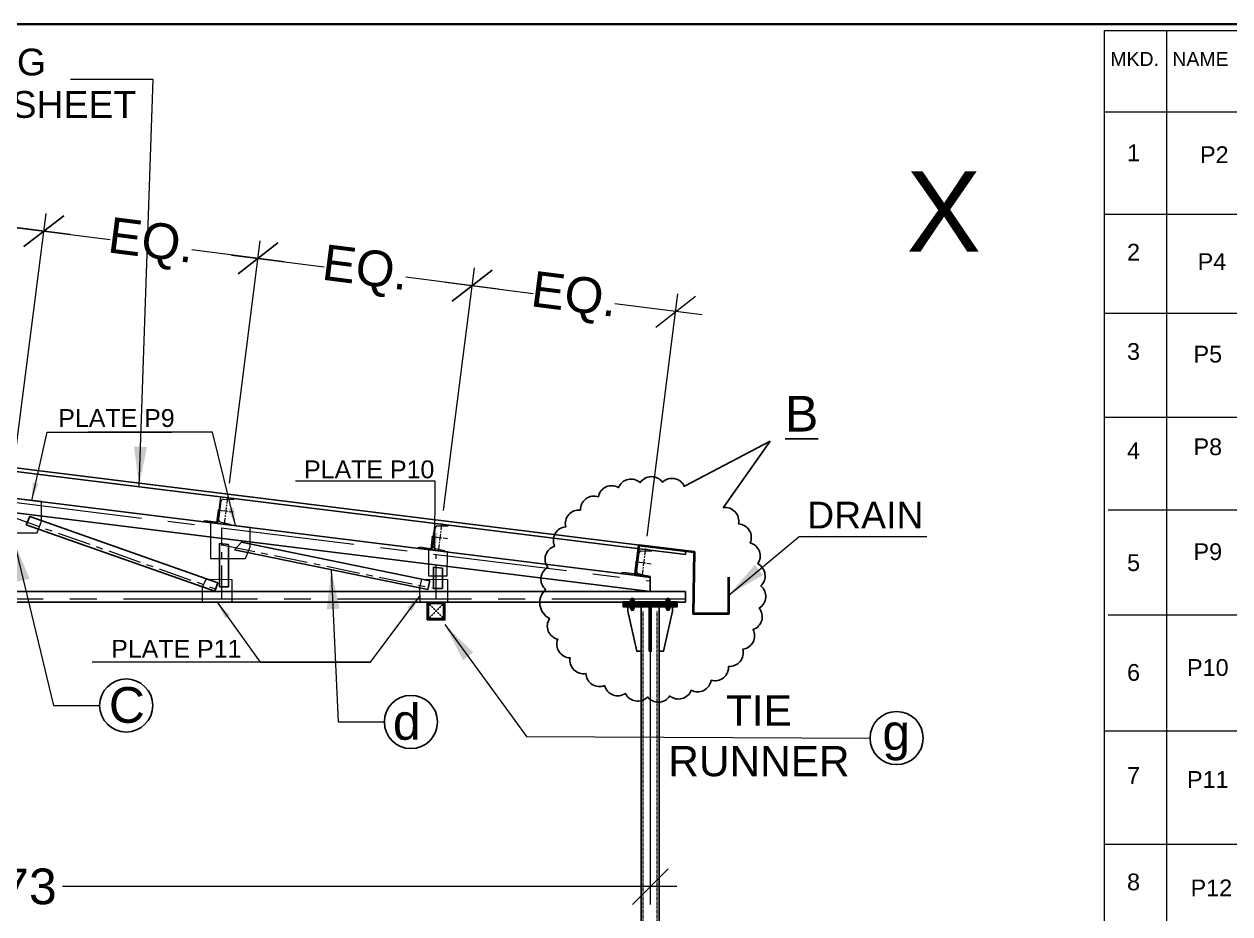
# Model space of a CAD drawing. Header units: inches. Extents: x 1789308 to 1948517, y 1504002 to 1708835.
# Drawn here: x 1850513 to 1877542, y 1655559 to 1675503 of the extents above; entities that cross this region are included whole.
import ezdxf
from ezdxf.enums import TextEntityAlignment as Align

# ---------------------------------------------------------------- set-up
doc = ezdxf.new("R2010")
doc.units = ezdxf.units.IN
doc.header["$LTSCALE"] = 0.015
doc.header["$MEASUREMENT"] = 0
doc.header["$PDMODE"] = 34
doc.header["$PDSIZE"] = -0.1
for name, pattern in [('CENTER', [2, 1.25, -0.25, 0.25, -0.25]), ('CENTER2', [1.125, 0.75, -0.125, 0.125, -0.125]), ('HIDDEN', [0.375, 0.25, -0.125])]:
    doc.linetypes.add(name, pattern=pattern)
for name, color, linetype, lineweight in [('50x50x6', 114, 'Continuous', 9), ('CEN', 5, 'CENTER', 15), ('CENTER LINE', 1, 'CENTER2', 18), ('GRID - COLUMN - STR', 251, 'CENTER', 15), ('lintel', 84, 'Continuous', 35), ('PLATE', 1, 'Continuous', 25), ('SECTION', 3, 'Continuous', 20), ('SECTION -  LINE - STR', 3, 'Continuous', 20), ('TEXT', 7, 'Continuous', 5), ('TRUSS', 82, 'Continuous', 25)]:
    doc.layers.add(name, color=color, linetype=linetype, lineweight=lineweight)
for name, color, linetype in [('DIM DEM', 191, 'Continuous'), ('SECTION LINE', 54, 'Continuous'), ('STR_Dimension_Pranav', 30, 'Continuous'), ('STR_TEXT_Pranav', 62, 'Continuous'), ('TITLE', 7, 'Continuous'), ('tube 63x63x4.5', 70, 'Continuous'), ('TXT', 2, 'Continuous')]:
    doc.layers.add(name, color=color, linetype=linetype)
doc.layers.add('HATCH', color=7, linetype='Continuous', lineweight=5, true_color=0xc2c2c2)
doc.styles.add('a1', font='arial.ttf', dxfattribs={"height": 2})
doc.styles.add('ARIAL NARROW', font='ARIALN.TTF')
doc.styles.add('PRADEEP - STR', font='swissel.ttf')
doc.styles.add('ROMAND', font='arial.ttf')
doc.dimstyles.new('SHIFT DIM', dxfattribs={"dimtxt": 250, "dimasz": 200, "dimexe": 100, "dimexo": 100, "dimgap": 0.02, "dimtad": 0, "dimdec": 0, "dimzin": 0, "dimdsep": 46, "dimtxsty": 'ARIAL NARROW', "dimblk": 'OBLIQUE', "dimcen": 0.09, "dimdle": 150, "dimclrd": 256, "dimclre": 256, "dimclrt": 7, "dimadec": 0, "dimazin": 0, "dimtfac": 1, "dimtdec": 0, "dimtofl": 0, "dimtmove": 0, "dimatfit": 3, "dimfxl": 0.1, "dimtolj": 1, "dimtzin": 0, "dimlwd": 13, "dimlwe": 13, "dimarcsym": 0})

# ---------------------------------------------------------------- blocks, each defined once
blk = doc.blocks.new('_Oblique')
at = {"color": 0, "linetype": 'ByBlock', "lineweight": -2}
blk.add_line((-0.5, -0.5), (0.5, 0.5), dxfattribs=at)
blk = doc.blocks.new('*D487')
at = {"layer": 'Defpoints', "color": 0, "transparency": 16777216}
for p in [(1.4, -210, 0), (-7271.9, -374), (1.4, -1628.5)]:
    blk.add_point(p, dxfattribs=at)
at = {"layer": 'DIM DEM', "lineweight": 13, "transparency": 16777216}
for p, q in [((1.4, -310), (1.4, -1728.5)), ((-7271.9, -474), (-7271.9, -1728.5)), ((-7421.9, -1628.5), (-3979.2, -1628.5)), ((151.4, -1628.5), (-3291.3, -1628.5))]:
    blk.add_line(p, q, dxfattribs=at)
at = {"layer": 'DIM DEM', "lineweight": 13, "transparency": 16777216, "xscale": 200, "yscale": 200, "zscale": 200, "rotation": 180}
blk.add_blockref('_Oblique', (-7271.9, -1628.5), dxfattribs=at)
at = {"layer": 'DIM DEM', "lineweight": 13, "transparency": 16777216, "xscale": 200, "yscale": 200, "zscale": 200}
blk.add_blockref('_Oblique', (1.4, -1628.5), dxfattribs=at)
at = {"layer": 'DIM DEM', "color": 7, "transparency": 16777216, "insert": (-3635.2, -1628.5), "char_height": 200, "attachment_point": 5, "style": 'PRADEEP - STR'}
blk.add_mtext('\\A1;7273', dxfattribs=at)
blk = doc.blocks.new('b')
at = {"color": 1}
for p, q in [((-0.006, -0.0494), (-0.006, -0.0244)), ((-0.006, -0.0244), (0.006, -0.0244)), ((-0.006, -0.0494), (0.006, -0.0494)), ((0.006, -0.0244), (0.006, -0.0494))]:
    blk.add_line(p, q, dxfattribs=at)
at = {"color": 1, "linetype": 'HIDDEN'}
for p, q in [((-0.0042, -0.0044), (-0.0042, -0.0113)), ((-0.0042, -0.0244), (-0.0042, -0.0494)), ((-0.0042, -0.0694), (-0.0042, -0.0626)), ((0.0042, -0.0044), (0.0042, -0.0113)), ((0.0042, -0.0244), (0.0042, -0.0494)), ((0.0042, -0.0694), (0.0042, -0.0626))]:
    blk.add_line(p, q, dxfattribs=at)
at = {"color": 1}
for points in [[(0.0165, -0.0223), (-0.0165, -0.0223), (-0.0165, -0.0244), (0.0165, -0.0244)], [(0.0165, -0.0515), (-0.0165, -0.0515), (-0.0165, -0.0494), (0.0165, -0.0494)], [(0.006, -0.0113), (0.006, -0.0044), (-0.006, -0.0044), (-0.006, -0.0113)], [(0.006, -0.0626), (0.006, -0.0694), (-0.006, -0.0694), (-0.006, -0.0626)]]:
    blk.add_lwpolyline(points, close=True, dxfattribs=at)
for points in [[(-0.0045, -0.0223), (-0.0105, -0.0223), (-0.0105, -0.0125, -0.414214), (-0.0093, -0.0113), (-0.0057, -0.0113, -0.414214), (-0.0045, -0.0125)], [(-0.0045, -0.0515), (-0.0105, -0.0515), (-0.0105, -0.0614, 0.414214), (-0.0093, -0.0626), (-0.0057, -0.0626, 0.414214), (-0.0045, -0.0614)], [(0.0045, -0.0223), (-0.0045, -0.0223), (-0.0045, -0.0125, -0.414214), (-0.0033, -0.0113), (0.0033, -0.0113, -0.414214), (0.0045, -0.0125)], [(0.0045, -0.0515), (-0.0045, -0.0515), (-0.0045, -0.0614, 0.414214), (-0.0033, -0.0626), (0.0033, -0.0626, 0.414214), (0.0045, -0.0614)], [(0.0105, -0.0223), (0.0045, -0.0223), (0.0045, -0.0125, -0.414214), (0.0057, -0.0113), (0.0093, -0.0113, -0.414214), (0.0105, -0.0125)], [(0.0105, -0.0515), (0.0045, -0.0515), (0.0045, -0.0614, 0.414214), (0.0057, -0.0626), (0.0093, -0.0626, 0.414214), (0.0105, -0.0614)]]:
    blk.add_lwpolyline(points, format="xyb", close=True, dxfattribs=at)
at = {"layer": 'CENTER LINE', "linetype": 'CENTER', "ltscale": 0.05}
blk.add_line((0, 0), (0, -0.0733), dxfattribs=at)
blk = doc.blocks.new('A$C284E463E')
for p, q in [((-0.375, 1.5), (0.375, 1.5)), ((-0.375, 0), (-0.375, 1.5)), ((-0.231, 1.386), (0.33, 1.445)), ((-0.321, 0.214), (-0.321, 1.286)), ((-0.375, 0), (0.375, 0)), ((-0.231, 0.114), (0.33, 0.055)), ((0.375, 0), (0.375, 0.006))]:
    blk.add_line(p, q)
for centre, radius, start, end in [((-0.221, 1.286), 0.1, 96, 180), ((0.325, 1.494), 0.05, 276, 0), ((-0.221, 0.214), 0.1, 180, 264), ((0.325, 0.006), 0.05, 0, 84)]:
    blk.add_arc(centre, radius, start, end)
at = {"layer": 'CEN', "color": 1, "ltscale": 20}
for points in [[(0, 1.55), (0, -0.05)], [(-0.425, 0.75), (0.425, 0.75)]]:
    blk.add_lwpolyline(points, dxfattribs=at)
blk = doc.blocks.new('*D480')
at = {"layer": 'Defpoints', "color": 0, "transparency": 16777216}
for p in [(-3396.9, 2044.7), (-3569.8, 686.5), (-2369.5, 533.7)]:
    blk.add_point(p, dxfattribs=at)
at = {"layer": 'DIM DEM', "lineweight": 13, "transparency": 16777216}
for p, q in [((-3557.2, 785.7), (-3384.3, 2143.9)), ((-3545.7, 2063.7), (-3025.3, 1997.4)), ((-2356.9, 632.9), (-2184, 1991.1)), ((-2047.8, 1872.9), (-2568.1, 1939.2))]:
    blk.add_line(p, q, dxfattribs=at)
at = {"layer": 'DIM DEM', "lineweight": 13, "transparency": 16777216, "xscale": 200, "yscale": 200, "zscale": 200}
for p, rotation in [((-3396.9, 2044.7), 172.7434610780824), ((-2196.6, 1891.9), 352.7434610780824)]:
    blk.add_blockref('_Oblique', p, dxfattribs=dict(at, rotation=rotation))
at = {"layer": 'DIM DEM', "color": 7, "transparency": 16777216, "insert": (-2796.7, 1968.3), "char_height": 200, "attachment_point": 5, "rotation": 352.74346, "style": 'PRADEEP - STR'}
blk.add_mtext('\\A1;EQ.', dxfattribs=at)
blk = doc.blocks.new('*D481')
at = {"layer": 'Defpoints', "color": 0, "transparency": 16777216}
for p in [(-4597.2, 2197.6), (-4770.1, 839.4), (-3569.8, 686.5)]:
    blk.add_point(p, dxfattribs=at)
at = {"layer": 'DIM DEM', "lineweight": 13, "transparency": 16777216}
for p, q in [((-4757.5, 938.6), (-4584.6, 2296.8)), ((-4746, 2216.5), (-4225.7, 2150.2)), ((-3557.2, 785.7), (-3384.3, 2143.9)), ((-3248.1, 2025.8), (-3768.5, 2092))]:
    blk.add_line(p, q, dxfattribs=at)
at = {"layer": 'DIM DEM', "lineweight": 13, "transparency": 16777216, "xscale": 200, "yscale": 200, "zscale": 200}
for p, rotation in [((-4597.2, 2197.6), 172.7434610780676), ((-3396.9, 2044.7), 352.7434610780676)]:
    blk.add_blockref('_Oblique', p, dxfattribs=dict(at, rotation=rotation))
at = {"layer": 'DIM DEM', "color": 7, "transparency": 16777216, "insert": (-3997.1, 2121.1), "char_height": 200, "attachment_point": 5, "rotation": 352.74346, "style": 'PRADEEP - STR'}
blk.add_mtext('\\A1;EQ.', dxfattribs=at)
blk = doc.blocks.new('*D483')
at = {"layer": 'Defpoints', "color": 0, "transparency": 16777216}
for p in [(-996.6, 1739.1), (-2369.5, 533.7), (-1169.5, 380.9)]:
    blk.add_point(p, dxfattribs=at)
at = {"layer": 'DIM DEM', "lineweight": 13, "transparency": 16777216}
for p, q in [((-2356.9, 632.9), (-2183.9, 1991.1)), ((-2345.4, 1910.8), (-1825.2, 1844.6)), ((-1156.9, 480.1), (-983.9, 1838.3)), ((-847.8, 1720.1), (-1368, 1786.4))]:
    blk.add_line(p, q, dxfattribs=at)
at = {"layer": 'DIM DEM', "lineweight": 13, "transparency": 16777216, "xscale": 200, "yscale": 200, "zscale": 200}
for p, rotation in [((-2196.6, 1891.9), 172.742539222627), ((-996.6, 1739.1), 352.742539222627)]:
    blk.add_blockref('_Oblique', p, dxfattribs=dict(at, rotation=rotation))
at = {"layer": 'DIM DEM', "color": 7, "transparency": 16777216, "insert": (-1596.6, 1815.5), "char_height": 200, "attachment_point": 5, "rotation": 352.74254, "style": 'PRADEEP - STR'}
blk.add_mtext('\\A1;EQ.', dxfattribs=at)
blk = doc.blocks.new('*D484')
at = {"layer": 'Defpoints', "color": 0, "transparency": 16777216}
for p in [(144.2, 1593.8), (-1169.5, 380.9), (-28.7, 235.6)]:
    blk.add_point(p, dxfattribs=at)
at = {"layer": 'DIM DEM', "lineweight": 13, "transparency": 16777216}
for p, q in [((-1156.9, 480.1), (-984, 1838.3)), ((-1145.4, 1758), (-654.8, 1695.5)), ((-16.1, 334.8), (156.8, 1693)), ((293, 1574.9), (-197.6, 1637.3))]:
    blk.add_line(p, q, dxfattribs=at)
at = {"layer": 'DIM DEM', "lineweight": 13, "transparency": 16777216, "xscale": 200, "yscale": 200, "zscale": 200}
for p, rotation in [((-996.6, 1739.1), 172.7434610780615), ((144.2, 1593.8), 352.7434610780614)]:
    blk.add_blockref('_Oblique', p, dxfattribs=dict(at, rotation=rotation))
at = {"layer": 'DIM DEM', "color": 7, "transparency": 16777216, "insert": (-426.2, 1666.4), "char_height": 200, "attachment_point": 5, "rotation": 352.74346, "style": 'PRADEEP - STR'}
blk.add_mtext('\\A1;EQ.', dxfattribs=at)
blk = doc.blocks.new('A$C439D000B')
at = {"layer": 'CENTER LINE'}
for p, q in [((-50, -50), (50, 50)), ((50, -50), (-50, 50))]:
    blk.add_line(p, q, dxfattribs=at)
at = {"layer": 'TRUSS'}
for points in [[(-50, -50), (50, -50), (50, 50), (-50, 50)], [(-42, -42), (42, -42), (42, 42), (-42, 42)]]:
    blk.add_lwpolyline(points, close=True, dxfattribs=at)
blk = doc.blocks.new('A$C0C624CE9')
at = {"layer": '50x50x6'}
h = blk.add_hatch(color=256, dxfattribs=at)
h.dxf.hatch_style = 1
h.paths.add_polyline_path([(0.24, 0), (0, 0), (0, 0.24), (0.014, 0.231), (0.018, 0.217), (0.018, 0.018), (0.212, 0.018), (0.227, 0.013)])
at = {"layer": 'SECTION -  LINE - STR', "color": 110}
for points in [[(0, 0.24), (0, 0), (0.24, 0)], [(0.018, 0.219), (0.018, 0.018), (0.21, 0.018)]]:
    blk.add_lwpolyline(points, dxfattribs=at)
for centre, radius, start, end in [((-0.006, 0.217), 0.0238, 354.9907, 76.0746), ((0.21, -0.016), 0.0341, 28.1622, 90.5741)]:
    blk.add_arc(centre, radius, start, end, dxfattribs=at)
blk = doc.blocks.new('A$C0FCD08BA')
at = {"layer": 'SECTION -  LINE - STR'}
for p, q in [((-7545, 0), (0, 0)), ((-7545, -16251), (-7545, 0)), ((-6432, 0), (-6432, -16251)), ((-7545, -1458), (0, -1458)), ((-7545, -1458), (0, -1458)), ((-7545, -3293), (0, -3293)), ((-7545, -5068), (0, -5068)), ((-7545, -6934), (0, -6934)), ((-7477, -8595), (0, -8595)), ((-7477, -10476), (0, -10476)), ((-7545, -12553), (0, -12553)), ((-7545, -14585), (0, -14585))]:
    blk.add_line(p, q, dxfattribs=at)
at = {"layer": 'STR_Dimension_Pranav', "color": 3, "char_height": 250, "width": 71.38, "attachment_point": 2, "style": 'ARIAL NARROW'}
for s, insert in [('{\\f@Arial Unicode MS|b0|i0|c0|p34;MKD.}', (-7003, -383)), ('{\\f@Arial Unicode MS|b0|i0|c0|p34;NAME}', (-5823, -383))]:
    blk.add_mtext(s, dxfattribs=dict(at, insert=insert))
at = {"layer": 'STR_Dimension_Pranav', "color": 6, "char_height": 300, "width": 71.38, "attachment_point": 2, "style": 'ARIAL NARROW'}
for s, insert in [('{\\f@Arial Unicode MS|b0|i0|c0|p34;1}', (-7023, -2041, 0)), ('{\\f@Arial Unicode MS|b0|i0|c0|p34;P2}', (-5574, -2074, 0)), ('{\\f@Arial Unicode MS|b0|i0|c0|p34;2}', (-7023, -3822, 0)), ('{\\f@Arial Unicode MS|b0|i0|c0|p34;P4}', (-5617, -3991, 0)), ('{\\f@Arial Unicode MS|b0|i0|c0|p34;3}', (-7023, -5603, 0)), ('{\\f@Arial Unicode MS|b0|i0|c0|p34;P5}', (-5691, -5651, 0)), ('{\\f@Arial Unicode MS|b0|i0|c0|p34;P8}', (-5691, -7312, 0)), ('{\\f@Arial Unicode MS|b0|i0|c0|p34;4}', (-7023, -7384, 0)), ('{\\f@Arial Unicode MS|b0|i0|c0|p34;P9}', (-5691, -9193, 0)), ('{\\f@Arial Unicode MS|b0|i0|c0|p34;5}', (-7023, -9390, 0)), ('{\\f@Arial Unicode MS|b0|i0|c0|p34;6}', (-7023, -11358, 0)), ('{\\f@Arial Unicode MS|b0|i0|c0|p34;P10}', (-5691, -11270, 0)), ('{\\f@Arial Unicode MS|b0|i0|c0|p34;7}', (-7023, -13207, 0)), ('{\\f@Arial Unicode MS|b0|i0|c0|p34;P11}', (-5691, -13278, 0)), ('{\\f@Arial Unicode MS|b0|i0|c0|p34;8}', (-7023, -15115, 0)), ('{\\f@Arial Unicode MS|b0|i0|c0|p34;P12}', (-5627, -15222, 0))]:
    blk.add_mtext(s, dxfattribs=dict(at, insert=insert))
blk = doc.blocks.new('A$C2C387ABC')
at = {"layer": 'HATCH'}
h = blk.add_hatch(dxfattribs=at)
h.set_pattern_fill('ANSI37', color=256, scale=87.5, angle=-90, style=0)
h.set_pattern_definition([(315, (-1199009.998, 233742.865), (7.73398042, 7.73398042), []), (45, (-1199009.998, 233742.865), (-7.73398042, 7.73398042), [])])
h.paths.add_polyline_path([(151.4, -34), (-148.6, -34), (-148.6, -46), (151.4, -46)])
h = blk.add_hatch(dxfattribs=at)
h.set_pattern_fill('ANSI31', color=256, scale=62.5, angle=-90, style=0)
h.set_pattern_definition([(315, (-1199009.998, 233742.865), (5.52427173, 5.52427173), [])])
h.paths.add_polyline_path([(151.4, -59), (-148.6, -59), (-148.6, -47), (151.4, -47)])
h = blk.add_hatch(dxfattribs=at)
h.set_pattern_fill('ANSI31', color=256, scale=25, angle=-90, style=0)
h.set_pattern_definition([(315, (-4773739.1895, 962757.996), (2.2097086912, 2.2097086912), [])])
h.paths.add_polyline_path([(1.4, -309), (-4.6, -309), (-4.6, -59), (1.4, -59)])
h.paths.add_polyline_path([(7.4, -309), (1.4, -309), (1.4, -59), (7.4, -59)])
at = {"color": 5, "elevation": 0}
for points in [[(-3409.6, 528.9), (-3631.6, 556.4), (-3631.4, 354.4), (-3434.7, 355), (-3409.6, 420.3)], [(-2241.2, 384.4), (-2463.2, 411.9), (-2463, 209.9), (-2266.3, 210.5), (-2241.2, 275.8)]]:
    blk.add_lwpolyline(points, close=True, dxfattribs=at)
at = {"color": 40, "elevation": 0}
blk.add_lwpolyline([(-1241.8, 260.5), (-1241.8, 113.6), (-1135.7, 113.6), (-1135.2, 247.3), (-1241.8, 260.5)], dxfattribs=at)
at = {"color": 6}
for points in [[(-2507.5, -34), (-2508, 50.2), (-2486, 94.1), (-2484.8, 93.9), (-2342.5, 93.4), (-2342.5, -34), (-2507.5, -34)], [(-1287.2, -34), (-1288.8, 45.2), (-1278.7, 94.1), (-1277.6, 93.9), (-1135.3, 93.4), (-1135.3, -34), (-1287.2, -34)]]:
    blk.add_lwpolyline(points, dxfattribs=at)
at = {"layer": 'GRID - COLUMN - STR', "color": 5, "ltscale": 40000}
for p, q in [((-7167.1, 971.5), (1.4, 84.4, 0)), ((200, -17), (-7167.1, -17))]:
    blk.add_line(p, q, dxfattribs=at)
at = {"layer": 'GRID - COLUMN - STR', "color": 5, "ltscale": 10000}
for p, q in [((-3598.6, 452.5), (-2434.4, 40.6)), ((-2398.6, -17), (-2398.6, 381.4)), ((-2398.6, 287), (-1198.6, 41)), ((-1198.6, -17), (-1198.6, 232.9))]:
    blk.add_line(p, q, dxfattribs=at)
at = {"layer": 'PLATE'}
for p, q in [((-48.6, -59), (51.4, -59)), ((-48.6, -3035, 0), (-48.6, -85)), ((51.4, -3035, 0), (51.4, -85))]:
    blk.add_line(p, q, dxfattribs=at)
at = {"layer": 'PLATE', "linetype": 'HIDDEN', "lineweight": 13}
for p, q in [((-37.3, -3035, 0), (-37.3, -85)), ((40.2, -3035, 0), (40.2, -85))]:
    blk.add_line(p, q, dxfattribs=at)
at = {"layer": 'PLATE', "color": 3, "lineweight": 35, "elevation": 0}
for points in [[(-148.6, -46), (151.4, -46), (151.4, -34), (-148.6, -34)], [(-148.6, -47), (151.4, -47), (151.4, -59), (-148.6, -59)]]:
    blk.add_lwpolyline(points, close=True, dxfattribs=at)
at = {"layer": 'PLATE', "elevation": 0}
for points in [[(-48.6, -309), (-73.6, -309), (-123.6, -84), (-123.6, -59), (-48.6, -59), (-48.6, -309)], [(51.4, -309), (76.4, -309), (126.4, -84), (126.4, -59), (51.4, -59), (51.4, -309)]]:
    blk.add_lwpolyline(points, dxfattribs=at)
blk.add_lwpolyline([(-4.6, -309), (7.4, -309), (7.4, -59), (-4.6, -59)], close=True, dxfattribs=at)
at = {"layer": 'SECTION LINE'}
for p, q in [((674.6, 868, 0), (198.2, 617.1, 0)), ((410.7, 494.9, 0), (674.6, 868, 0))]:
    blk.add_line(p, q, dxfattribs=at)
at = {"layer": 'SECTION LINE', "elevation": 0}
blk.add_lwpolyline([(410.7, 494.9, -0.520567), (496.6, 404.3, -0.520567), (561.9, 298, -0.520567), (604, 180.5, -0.520567), (621.1, 56.9, -0.520567), (612.3, -67.5, -0.520567), (578.1, -187.5, -0.520567), (520, -297.9, -0.520567), (440.4, -394, -0.520567), (342.7, -471.7, -0.520567), (231.2, -527.6, -0.520567), (110.5, -559.3, -0.520567), (-14.1, -565.5, -0.520567), (-137.4, -546, -0.520567), (-253.9, -501.5, -0.520567), (-358.9, -434, -0.520567), (-447.7, -346.4, -0.520567), (-516.6, -242.3, -0.520567), (-562.6, -126.3, -0.520567), (-585, 36.8, -0.520567), (-572.1, 160.9, -0.520567), (-534, 279.7, -0.520567), (-472.2, 388.1, -0.520567), (-389.4, 481.5, -0.520567), (-289.2, 555.9, -0.520567), (-175.9, 608, -0.520567), (-54.2, 635.7, -0.520567), (70.6, 637.8, -0.520567), (193.1, 614.2, -0.019349), (198.2, 617.1, -0.019349)], format="xyb", dxfattribs=at)
at = {"layer": 'STR_TEXT_Pranav', "color": 1}
for centre in [(-2935, -613.4), (-1339.4, -705.8), (1382.3, -796)]:
    blk.add_circle(centre, 148.9, dxfattribs=at)
at = {"layer": 'TRUSS', "ltscale": 50000}
for p, q in [((-7259.9, 1005.6), (1.4, 106.6, 0)), ((-7181.1, 914.8), (1.4, 26, 0)), ((-3495.2, 399.6), (-2439.2, 27.4)), ((-2412.6, 51), (-2412.6, 294.5)), ((-2362.6, 51), (-2362.6, 288.3)), ((-2289.7, 301.4), (-1233.9, 85)), ((-2327.4, 258.1), (-1244, 36)), ((-1212.6, 42.3), (-1212.6, 161.8)), ((-1162.6, 42.3), (-1162.6, 155.6)), ((200, 26), (-7181.1, 26)), ((200, -34), (-7181.1, -34))]:
    blk.add_line(p, q, dxfattribs=at)
at = {"layer": 'TRUSS'}
blk.add_line((200, -34), (200, 26), dxfattribs=at)
at = {"layer": 'TRUSS', "ltscale": 50000}
for points in [[(-2422, 74.4), (-3474.3, 445.3), (-3495.2, 399.6)], [(-2412.6, 294.5), (-2362.6, 288.3)], [(-2289.7, 301.4), (-2327.4, 258.1)], [(-1212.6, 161.8), (-1162.6, 155.6)], [(-2439.2, 27.4), (-2422, 74.4)], [(-1244, 36), (-1233.4, 84.8)], [(-2412.6, 51), (-2362.6, 51)], [(-1212.6, 42.3), (-1162.6, 42.3)]]:
    blk.add_lwpolyline(points, dxfattribs=at)
at = {"layer": 'TRUSS', "color": 4, "lineweight": 40}
blk.add_lwpolyline([(2.7, 106.3), (-81.6, 117), (-60.3, 285.7), (247.4, 247), (241.7, -98.3), (441.7, -98.3), (441.7, 105.7)], dxfattribs=at)
at = {"layer": 'TRUSS', "ltscale": 50000, "elevation": 0}
blk.add_lwpolyline([(1.4, 26), (1.4, 106.6)], dxfattribs=at)
at = {"layer": 'tube 63x63x4.5', "color": 6, "ltscale": 0.01}
for p, q in [((-7271.9, 1178.1), (200, 253.2, 0)), ((-7271.9, 1157.9), (200, 233, 0))]:
    blk.add_line(p, q, dxfattribs=at)
at = {"layer": 'tube 63x63x4.5', "color": 6, "ltscale": 0.01, "elevation": 0}
blk.add_lwpolyline([(200, 253.2), (200, 233)], dxfattribs=at)
at = {"layer": 'lintel', "extrusion": (2.03195e-07, -2.68025e-08, 1), "xscale": -333.3333333302622, "yscale": 333.3333333302622, "zscale": 333.3333333302617, "rotation": 352.7331544982498}
for p in [(-2423.6, 406.8, 0), (-1223, 258.1, 0), (-81.7, 117, 0)]:
    blk.add_blockref('A$C0C624CE9', p, dxfattribs=at)
at = {"layer": 'PLATE', "yscale": 1000, "zscale": 1000}
for p, xscale in [((-98.6, -9.6), -1000), ((101.4, -9.6), 1000)]:
    blk.add_blockref('b', p, dxfattribs=dict(at, xscale=xscale))
at = {"layer": 'SECTION -  LINE - STR', "xscale": 100, "yscale": 100, "zscale": 100, "rotation": 352.7434610780065}
for p in [(-2386.4, 402.1, 0), (-1186, 253.5, 0), (-44.5, 112.3, 0)]:
    blk.add_blockref('A$C284E463E', p, dxfattribs=at)
at = {"layer": 'SECTION -  LINE - STR'}
blk.add_blockref('A$C439D000B', (-1198.6, -84), dxfattribs=at)
at = {"layer": 'SECTION', "color": 1, "insert": (1436.9, 2379, 0), "char_height": 450, "width": 1464.66, "attachment_point": 1, "style": 'a1'}
blk.add_mtext('{\\f@Arial Unicode MS|b0|i0|c0|p34;X}', dxfattribs=at)
at = {"layer": 'STR_Dimension_Pranav', "char_height": 200, "width": 35.511, "attachment_point": 2, "style": 'ARIAL NARROW'}
for s, insert in [('{\\f@Arial Unicode MS|b0|i0|c0|p34;C}', (-2931.2, -510.3)), ('{\\f@Arial Unicode MS|b0|i0|c0|p34;d}', (-1362.8, -605.2)), ('{\\f@Arial Unicode MS|b0|i0|c0|p34;g}', (1380.4, -662.4))]:
    blk.add_mtext(s, dxfattribs=dict(at, insert=insert))
at = {"layer": 'STR_Dimension_Pranav', "color": 2, "insert": (610.9, -556.4), "char_height": 170, "width": 35.511, "attachment_point": 2, "style": 'ARIAL NARROW'}
blk.add_mtext('{\\f@Arial Unicode MS|b0|i0|c0|p34;TIE RUNNER}', dxfattribs=at)
at = {"layer": 'TEXT', "color": 3, "lineweight": 25, "style": 'ROMAND'}
blk.add_text('%%UB', height=200, dxfattribs=at).set_placement((850.4, 1021.8, 0), align=Align.MIDDLE_CENTER)
at = {"layer": 'TXT', "style": 'PRADEEP - STR'}
for s, height, p in [('ROOF COVERING', 150, (-4275, 2992.3, 0)), ('POLYCARBONATE SHEET', 150, (-4188.7, 2754.7, 0)), ('PLATE P9', 100, (-2989.5, 997.5, 0)), ('PLATE P10', 100, (-1573.2, 709.8, 0)), ('DRAIN', 150, (1206.8, 453.5, 0)), ('PLATE P11', 100, (-2654.2, -295.7, 0))]:
    blk.add_text(s, height=height, dxfattribs=at).set_placement(p, align=Align.MIDDLE)
at = {"layer": 'DIM DEM'}
dim = blk.add_linear_dim(base=(-4597.2, 2197.6), p1=(-3569.8, 686.5), p2=(-4770.1, 839.4), angle=352.74346, text='EQ.', dimstyle='SHIFT DIM', override={"dimtxt": 200, "dimtxsty": 'PRADEEP - STR'}, dxfattribs=at)
dim.commit()
dim.dimension.update_dxf_attribs({"geometry": '*D481', "text_midpoint": (-3997.1, 2121.1)})
for p1, p2, distance, picture, middle in [((-2369.5, 533.7), (-3569.8, 686.5), -1369.1, '*D480', (-2796.7, 1968.3)), ((-2369.5, 533.7), (-1169.5, 380.9), 1369.1, '*D483', (-1596.6, 1815.5)), ((-1169.5, 380.9), (-28.7, 235.6), 1369.1, '*D484', (-426.2, 1666.4))]:
    dim = blk.add_aligned_dim(p1=p1, p2=p2, distance=distance, text='EQ.', dimstyle='SHIFT DIM', override={"dimtxt": 200, "dimtxsty": 'PRADEEP - STR'}, dxfattribs=at)
    dim.commit()
    dim.dimension.update_dxf_attribs({"geometry": picture, "text_midpoint": middle})
dim = blk.add_linear_dim(base=(1.4, -1628.5), p1=(-7271.9, -374), p2=(1.4, -210, 0), dimstyle='SHIFT DIM', override={"dimtxt": 200, "dimtxsty": 'PRADEEP - STR'}, dxfattribs=at)
dim.commit()
dim.dimension.update_dxf_attribs({"geometry": '*D487', "text_midpoint": (-3635.2, -1628.5)})
for points, override in [([(-2862.7, 616.5, 0), (-2784.2, 2894, 0), (-3247.3, 2894, 0)], {"dimasz": 220, "dimtxsty": 'PRADEEP - STR'}), ([(-3464.5, 535.7), (-3377.2, 919), (-2678.5, 919)], {"dimasz": 100, "dimtxsty": 'PRADEEP - STR'}), ([(-2323.1, 394.4), (-2452.3, 919), (-3150.9, 919)], {"dimasz": 100, "dimtxsty": 'PRADEEP - STR'}), ([(-1205.2, 256), (-1203, 644), (-1986.6, 644)], {"dimasz": 100, "dimtxsty": 'PRADEEP - STR'}), ([(-3562.6, 302.6), (-3342.1, -613.4), (-3083.8, -613.4)], {"dimasz": 220, "dimtxsty": 'PRADEEP - STR'}), ([(441.7, 5.7, 0), (836.3, 333.2, 0), (1551.3, 333.2, 0)], {"dimasz": 220, "dimtxsty": 'PRADEEP - STR'}), ([(-1785.7, 147), (-1746.5, -705.8), (-1488.3, -705.8)], {"dimasz": 220, "dimtxsty": 'PRADEEP - STR'}), ([(-1288, 5.6), (-1567.8, -370.4), (-3125.5, -370.4)], {"dimasz": 100, "dimtxsty": 'PRADEEP - STR'}), ([(-2425.9, -34), (-2183.4, -370.4), (-1567.8, -370.4)], {"dimasz": 100, "dimtxsty": 'PRADEEP - STR'}), ([(-1148.6, -160), (-691.2, -788), (1233.5, -796)], {"dimasz": 220, "dimtxsty": 'PRADEEP - STR'})]:
    blk.add_leader(points, dimstyle='SHIFT DIM', override=override, dxfattribs=at)

msp = doc.modelspace()

# ---------------------------------------------------------------- linework, layer by layer
msp.add_lwpolyline([(1825729.7, 1675502.6), (1926796.4, 1675502.6), (1926796.4, 1604118.9), (1825729.7, 1604118.9)], close=True)
at = {"layer": 'TITLE', "color": 125, "lineweight": 35}
msp.add_lwpolyline([(1825729.7, 1604119), (1926796.4, 1604118.9), (1926796.5, 1675502.6), (1825729.7, 1675502.6)], close=True, dxfattribs=at)

# ---------------------------------------------------------------- block references
at = {"layer": 'SECTION -  LINE - STR', "color": 1, "xscale": 1.25, "yscale": 1.25, "zscale": 1.25}
msp.add_blockref('A$C0FCD08BA', (1884160.4, 1675356.3), dxfattribs=at)
at = {"layer": 'SECTION -  LINE - STR', "xscale": 4, "yscale": 4, "zscale": 4}
msp.add_blockref('A$C2C387ABC', (1864541.9, 1662683.2), dxfattribs=at)

doc.saveas('drawing.dxf')
